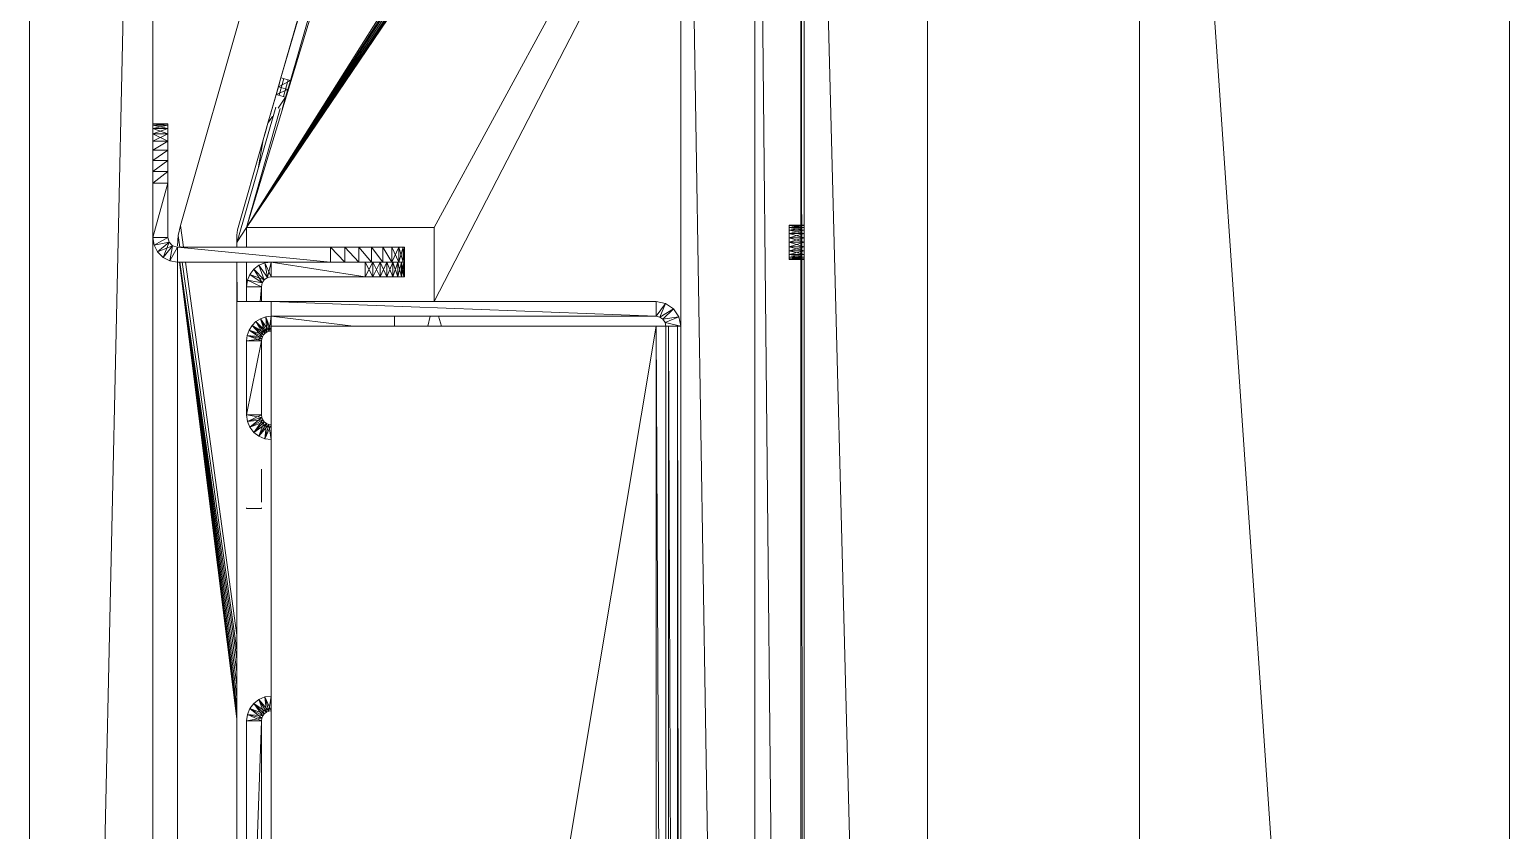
# Model space of a CAD drawing. Header units: millimetres. Extents: x 90978 to 295199, y -4084 to 97293.
# Drawn here: x 183926.4 to 184226.4, y 18643.8 to 18806.1 of the extents above; entities that cross this region are included whole.
import ezdxf

# ---------------------------------------------------------------- set-up
doc = ezdxf.new("R2010")
doc.units = ezdxf.units.MM
doc.header["$MEASUREMENT"] = 0
doc.layers.get('0').update_dxf_attribs({"linetype": 'CONTINUOUS'})
doc.layers.add('G-IMPT', color=8, linetype='CONTINUOUS', lineweight=9)

# ---------------------------------------------------------------- blocks, each defined once
blk = doc.blocks.new('Synergy Type 3 - Desk Type 3_dwg_Family - 607669-310583-_3D_-768213-Level 0')
at = {"layer": 'G-IMPT'}
for p, q in [((-532.43, -394.75), (-572.76, -383.23)), ((-532.43, -394.75), (-572.49, -383.02)), ((-531.88, -392.82), (-570.76, -381.72)), ((-531.88, -392.82), (-532.43, -394.75)), ((-531.88, -392.82), (-528.48, -393.8)), ((-530.59, -395.27), (-531.88, -392.82)), ((-531.88, -392.82), (-530.04, -393.35)), ((-530.59, -395.27), (-532.43, -394.75)), ((-529.03, -395.72), (-532.43, -394.75)), ((-529.03, -395.72), (-532.43, -394.75)), ((-529.03, -395.72), (-532.43, -394.75)), ((-529.03, -395.72), (-532.43, -394.75)), ((-529.03, -395.72), (-532.43, -394.75)), ((-529.03, -395.72), (-532.43, -394.75)), ((-530.59, -395.27), (-530.04, -393.35)), ((-523.19, -397.39), (-530.59, -395.27)), ((-530.59, -395.27), (-529.03, -395.72)), ((-530.04, -393.35), (-529.03, -395.72)), ((-530.04, -393.35), (-528.48, -393.8)), ((-529.03, -395.72), (-528.48, -393.8)), ((-523.19, -397.39), (-529.03, -395.72)), ((-526.04, -394.49), (-528.48, -393.8)), ((-526.27, -395.3), (-528.48, -393.8)), ((-523.19, -397.39), (-524.53, -396.48)), ((-523.19, -397.39), (-521.63, -397.83)), ((-519.8, -398.36), (-523.19, -397.39)), ((-521.63, -397.83), (-523.19, -397.39)), ((-521.63, -397.83), (-523.19, -397.39)), ((-519.8, -398.36), (-523.19, -397.39)), ((-521.63, -397.83), (-519.8, -398.36)), ((-519.8, -398.36), (-501.59, -403.56)), ((-519.8, -398.36), (-513.92, -399.38)), ((-487.06, -401.71), (-495.06, -401.71)), ((-500.5, -403.71), (-501.59, -403.56)), ((-501.59, -403.56), (-500.5, -403.71)), ((-501.59, -403.56), (-500.5, -403.71)), ((-498.06, -403.7), (-500.5, -403.71)), ((-498.06, -403.71), (-500.5, -403.71)), ((-487.06, -403.66), (-495.06, -403.69)), ((-487.06, -403.71), (-495.06, -403.71))]:
    blk.add_line(p, q, dxfattribs=at)
blk = doc.blocks.new('Synergy Type 3 - Desk Type 3_dwg_Family - 609077-310585-_3D_-768214-Level 0')
at = {"layer": 'G-IMPT'}
for p, q in [((-502.48, -415.13), (-614.53, -383.12)), ((-402.45, -403.71), (-495.06, -415.3)), ((-403.25, -403.71), (-495.06, -415.3)), ((-404.79, -403.71), (-495.06, -415.29)), ((-406.9, -403.71), (-495.06, -415.28)), ((-409.38, -403.71), (-495.06, -415.27)), ((-411.99, -403.71), (-495.06, -415.25)), ((-419.42, -403.71), (-495.06, -414.11)), ((-416.36, -403.71), (-495.06, -414.81)), ((-414.54, -403.71), (-495.06, -415.24)), ((-498.06, -414.53), (-502.48, -415.13)), ((-502.48, -415.13), (-500.44, -415.57)), ((-498.06, -415.23), (-500.44, -415.57)), ((-500.44, -415.57), (-498.36, -415.71)), ((-495.06, -415.71), (-3.06, -415.71))]:
    blk.add_line(p, q, dxfattribs=at)
blk = doc.blocks.new('Synergy Type 3 - Desk Type 3_dwg_Family - 633481-310595-_3D_-768219-Level 0')
at = {"layer": 'G-IMPT'}
for p, q in [((-484.06, -396.71), (-484.06, -371.71)), ((-484.06, -371.71), (-482.06, -371.71)), ((-484.06, -396.71), (-482.06, -380.04)), ((-484.06, -396.71), (-483.93, -397.82)), ((-483.93, -397.82), (-484.06, -396.71)), ((-482.06, -396.71), (-484.06, -396.71)), ((-481.01, -397.16), (-484.06, -396.71)), ((-483.93, -397.82), (-484.06, -396.71)), ((-481.06, -396.71), (-483.93, -397.82)), ((-481.01, -397.16), (-483.93, -397.82)), ((-481.01, -397.16), (-483.93, -397.82)), ((-480.86, -397.58), (-483.93, -397.82)), ((-483.56, -398.88), (-483.93, -397.82)), ((-483.56, -398.88), (-483.93, -397.82)), ((-483.56, -398.88), (-483.93, -397.82)), ((-481.01, -397.16), (-483.56, -398.88)), ((-480.86, -397.58), (-483.56, -398.88)), ((-480.86, -397.58), (-483.56, -398.88)), ((-480.62, -397.96), (-483.56, -398.88)), ((-482.97, -399.83), (-483.56, -398.88)), ((-482.97, -399.83), (-483.56, -398.88)), ((-482.97, -399.83), (-483.56, -398.88)), ((-480.86, -397.58), (-482.97, -399.83)), ((-480.62, -397.96), (-482.97, -399.83)), ((-480.62, -397.96), (-482.97, -399.83)), ((-480.3, -398.28), (-482.97, -399.83)), ((-480.62, -397.96), (-482.17, -400.62)), ((-480.3, -398.28), (-482.17, -400.62)), ((-480.3, -398.28), (-482.17, -400.62)), ((-479.92, -398.51), (-482.17, -400.62)), ((-480.3, -398.28), (-481.23, -401.22)), ((-479.92, -398.51), (-481.23, -401.22)), ((-479.92, -398.51), (-481.23, -401.22)), ((-479.5, -398.66), (-481.23, -401.22)), ((-481.06, -396.71), (-481.01, -397.16)), ((-481.06, -396.71), (-481.01, -397.16)), ((-481.06, -396.71), (-481.01, -397.16)), ((-481.01, -397.16), (-480.86, -397.58)), ((-481.01, -397.16), (-480.86, -397.58)), ((-481.01, -397.16), (-480.86, -397.58)), ((-480.86, -397.58), (-480.62, -397.96)), ((-480.86, -397.58), (-480.62, -397.96)), ((-480.86, -397.58), (-480.62, -397.96)), ((-480.62, -397.96), (-480.3, -398.28)), ((-480.62, -397.96), (-480.3, -398.28)), ((-480.62, -397.96), (-480.3, -398.28)), ((-480.3, -398.28), (-479.92, -398.51)), ((-480.3, -398.28), (-479.92, -398.51)), ((-480.3, -398.28), (-479.92, -398.51)), ((-479.92, -398.51), (-480.17, -401.59)), ((-479.5, -398.66), (-480.17, -401.59)), ((-479.5, -398.66), (-480.17, -401.59)), ((-479.06, -398.71), (-480.17, -401.59)), ((-479.92, -398.51), (-479.5, -398.66)), ((-479.92, -398.51), (-479.5, -398.66)), ((-479.92, -398.51), (-479.5, -398.66)), ((-479.5, -398.66), (-479.06, -398.71)), ((-479.5, -398.66), (-479.06, -398.71)), ((-479.5, -398.66), (-479.06, -401.71)), ((-479.5, -398.66), (-479.06, -398.71)), ((-479.06, -398.71), (-464.06, -398.71)), ((-479.06, -398.71), (-464.06, -401.71)), ((-479.06, -398.71), (-479.06, -401.71)), ((-464.06, -398.71), (-463.54, -398.64)), ((-464.06, -398.71), (-463.54, -398.64)), ((-464.06, -398.71), (-463.54, -398.64)), ((-463.54, -398.64), (-464.06, -401.71)), ((-464.06, -398.71), (-464.06, -401.71)), ((-464.06, -398.71), (-462.76, -401.54)), ((-463.54, -398.64), (-463.06, -398.44)), ((-463.54, -398.64), (-463.06, -398.44)), ((-463.54, -398.64), (-463.06, -398.44)), ((-463.54, -398.64), (-461.56, -401.04)), ((-463.54, -398.64), (-462.76, -401.54)), ((-463.54, -398.64), (-462.76, -401.54)), ((-463.06, -398.44), (-462.64, -398.13)), ((-463.06, -398.44), (-462.64, -398.13)), ((-463.06, -398.44), (-462.64, -398.13)), ((-463.06, -398.44), (-460.52, -400.25)), ((-463.06, -398.44), (-461.56, -401.04)), ((-463.06, -398.44), (-461.56, -401.04)), ((-463.06, -398.44), (-462.76, -401.54)), ((-462.64, -398.13), (-462.32, -397.71)), ((-462.64, -398.13), (-462.32, -397.71)), ((-462.64, -398.13), (-462.32, -397.71)), ((-462.64, -398.13), (-459.73, -399.21)), ((-462.64, -398.13), (-460.52, -400.25)), ((-462.64, -398.13), (-460.52, -400.25)), ((-462.64, -398.13), (-461.56, -401.04)), ((-462.32, -397.71), (-462.12, -397.23)), ((-462.32, -397.71), (-462.12, -397.23)), ((-462.32, -397.71), (-462.12, -397.23)), ((-462.32, -397.71), (-459.23, -398.01)), ((-462.32, -397.71), (-459.73, -399.21)), ((-462.32, -397.71), (-459.73, -399.21)), ((-462.32, -397.71), (-460.52, -400.25)), ((-462.12, -397.23), (-462.06, -396.71)), ((-462.12, -397.23), (-462.06, -396.71)), ((-462.12, -397.23), (-459.06, -396.71)), ((-462.12, -397.23), (-462.06, -396.71)), ((-462.12, -397.23), (-459.23, -398.01)), ((-462.12, -397.23), (-459.23, -398.01)), ((-462.12, -397.23), (-459.73, -399.21)), ((-462.06, -396.71), (-459.23, -398.01)), ((-459.23, -398.01), (-459.73, -399.21)), ((-459.23, -398.01), (-459.73, -399.21)), ((-459.23, -398.01), (-459.73, -399.21)), ((-459.06, -396.71), (-459.23, -398.01)), ((-459.06, -396.71), (-459.23, -398.01)), ((-459.06, -396.71), (-459.23, -398.01)), ((-406.89, -398.01), (-407.06, -396.71)), ((-406.89, -398.01), (-407.06, -396.71)), ((-403.99, -397.23), (-407.06, -396.71)), ((-406.89, -398.01), (-407.06, -396.71)), ((-404.06, -396.71), (-406.89, -398.01)), ((-403.99, -397.23), (-406.89, -398.01)), ((-403.99, -397.23), (-406.89, -398.01)), ((-403.79, -397.71), (-406.89, -398.01)), ((-406.39, -399.21), (-406.89, -398.01)), ((-406.39, -399.21), (-406.89, -398.01)), ((-406.39, -399.21), (-406.89, -398.01)), ((-403.99, -397.23), (-406.39, -399.21)), ((-403.79, -397.71), (-406.39, -399.21)), ((-403.79, -397.71), (-406.39, -399.21)), ((-403.47, -398.13), (-406.39, -399.21)), ((-403.79, -397.71), (-405.59, -400.25)), ((-403.47, -398.13), (-405.59, -400.25)), ((-403.47, -398.13), (-405.59, -400.25)), ((-403.06, -398.44), (-405.59, -400.25)), ((-403.47, -398.13), (-404.56, -401.04)), ((-403.06, -398.44), (-404.56, -401.04)), ((-403.06, -398.44), (-404.56, -401.04)), ((-402.57, -398.64), (-404.56, -401.04)), ((-404.06, -396.71), (-403.99, -397.23)), ((-404.06, -396.71), (-403.99, -397.23)), ((-404.06, -396.71), (-403.99, -397.23)), ((-403.99, -397.23), (-403.79, -397.71)), ((-403.99, -397.23), (-403.79, -397.71)), ((-403.99, -397.23), (-403.79, -397.71)), ((-403.79, -397.71), (-403.47, -398.13)), ((-403.79, -397.71), (-403.47, -398.13)), ((-403.79, -397.71), (-403.47, -398.13)), ((-403.47, -398.13), (-403.06, -398.44)), ((-403.47, -398.13), (-403.06, -398.44)), ((-403.47, -398.13), (-403.06, -398.44)), ((-403.06, -398.44), (-403.35, -401.54)), ((-402.57, -398.64), (-403.35, -401.54)), ((-402.57, -398.64), (-403.35, -401.54)), ((-402.06, -398.71), (-403.35, -401.54)), ((-403.06, -398.44), (-402.57, -398.64)), ((-403.06, -398.44), (-402.57, -398.64)), ((-403.06, -398.44), (-402.57, -398.64)), ((-402.57, -398.64), (-402.06, -398.71)), ((-402.57, -398.64), (-402.06, -398.71)), ((-402.57, -398.64), (-402.06, -401.71)), ((-402.57, -398.64), (-402.06, -398.71)), ((-402.06, -398.71), (-315.16, -398.71)), ((-402.06, -398.71), (-315.16, -401.71)), ((-402.06, -398.71), (-402.06, -401.71)), ((-482.17, -400.62), (-482.97, -399.83)), ((-482.17, -400.62), (-482.97, -399.83)), ((-482.17, -400.62), (-482.97, -399.83)), ((-481.23, -401.22), (-482.17, -400.62)), ((-481.23, -401.22), (-482.17, -400.62)), ((-481.23, -401.22), (-482.17, -400.62)), ((-480.17, -401.59), (-481.23, -401.22)), ((-480.17, -401.59), (-481.23, -401.22)), ((-480.17, -401.59), (-481.23, -401.22)), ((-479.06, -401.71), (-480.17, -401.59)), ((-479.06, -401.71), (-480.17, -401.59)), ((-479.06, -401.71), (-480.17, -401.59)), ((-464.06, -401.71), (-479.06, -401.71)), ((-462.76, -401.54), (-464.06, -401.71)), ((-462.76, -401.54), (-464.06, -401.71)), ((-462.76, -401.54), (-464.06, -401.71)), ((-461.56, -401.04), (-462.76, -401.54)), ((-461.56, -401.04), (-462.76, -401.54)), ((-461.56, -401.04), (-462.76, -401.54)), ((-460.52, -400.25), (-461.56, -401.04)), ((-460.52, -400.25), (-461.56, -401.04)), ((-460.52, -400.25), (-461.56, -401.04)), ((-459.73, -399.21), (-460.52, -400.25)), ((-459.73, -399.21), (-460.52, -400.25)), ((-459.73, -399.21), (-460.52, -400.25)), ((-405.59, -400.25), (-406.39, -399.21)), ((-405.59, -400.25), (-406.39, -399.21)), ((-405.59, -400.25), (-406.39, -399.21)), ((-404.56, -401.04), (-405.59, -400.25)), ((-404.56, -401.04), (-405.59, -400.25)), ((-404.56, -401.04), (-405.59, -400.25)), ((-403.35, -401.54), (-404.56, -401.04)), ((-403.35, -401.54), (-404.56, -401.04)), ((-403.35, -401.54), (-404.56, -401.04)), ((-402.06, -401.71), (-403.35, -401.54)), ((-402.06, -401.71), (-403.35, -401.54)), ((-402.06, -401.71), (-403.35, -401.54)), ((-315.16, -401.71), (-402.06, -401.71))]:
    blk.add_line(p, q, dxfattribs=at)
blk = doc.blocks.new('Synergy Type 3 - Desk Type 3_dwg_Family - 641585-310597-_3D_-768220-Level 0')
at = {"layer": 'G-IMPT'}
for p, q in [((240.94, -263.71), (-739.06, -263.71)), ((240.94, -263.71), (-739.06, -288.71)), ((-739.06, -288.71), (240.94, -288.71)), ((-289.06, -288.71), (-724.06, -288.71)), ((-210.81, -288.71), (-724.06, -288.71)), ((-724.06, -289.34), (225.94, -288.71)), ((225.94, -289.34), (-724.06, -289.34)), ((225.94, -289.34), (-709.06, -298.71)), ((-502.56, -291.71), (-502.56, -288.71)), ((-502.44, -288.71), (-502.56, -288.71)), ((-502.56, -288.71), (-502.44, -288.71)), ((-502.44, -291.71), (-502.56, -288.71)), ((-502.56, -291.71), (-502.44, -288.71)), ((-502.44, -291.71), (-502.44, -288.71)), ((-502.09, -291.71), (-502.44, -288.71)), ((-502.44, -291.71), (-502.09, -288.71)), ((-502.44, -291.71), (-502.44, -288.71)), ((-502.09, -291.71), (-502.09, -288.71)), ((-501.53, -291.71), (-502.09, -288.71)), ((-502.09, -291.71), (-501.53, -288.71)), ((-502.09, -291.71), (-502.09, -288.71)), ((-501.53, -291.71), (-500.81, -288.71)), ((-501.53, -291.71), (-501.53, -288.71)), ((-501.53, -291.71), (-501.53, -288.71)), ((-501.53, -288.71), (-500.81, -291.71)), ((-500.81, -291.71), (-499.96, -288.71)), ((-500.81, -291.71), (-500.81, -288.71)), ((-499.96, -291.71), (-500.81, -288.71)), ((-500.81, -288.71), (-500.81, -291.71)), ((-499.96, -291.71), (-499.06, -288.71)), ((-499.96, -291.71), (-499.96, -288.71)), ((-499.96, -291.71), (-499.96, -288.71)), ((-499.06, -291.71), (-499.96, -288.71)), ((-499.06, -291.71), (-498.15, -288.71)), ((-499.06, -291.71), (-499.06, -288.71)), ((-499.06, -291.71), (-499.06, -288.71)), ((-498.15, -291.71), (-499.06, -288.71)), ((-498.15, -291.71), (-497.31, -288.71)), ((-498.15, -291.71), (-498.15, -288.71)), ((-498.15, -291.71), (-498.15, -288.71)), ((-497.31, -291.71), (-498.15, -288.71)), ((-497.31, -291.71), (-496.58, -288.71)), ((-497.31, -291.71), (-497.31, -288.71)), ((-497.31, -291.71), (-497.31, -288.71)), ((-496.58, -291.71), (-497.31, -288.71)), ((-496.58, -291.71), (-496.02, -288.71)), ((-496.58, -291.71), (-496.58, -288.71)), ((-496.02, -291.71), (-496.58, -288.71)), ((-496.58, -291.71), (-496.58, -288.71)), ((-495.68, -291.71), (-496.02, -288.71)), ((-496.02, -291.71), (-496.02, -288.71)), ((-495.68, -288.71), (-496.02, -291.71)), ((-496.02, -291.71), (-496.02, -288.71)), ((-495.56, -288.71), (-495.68, -288.71)), ((-495.56, -288.71), (-495.68, -288.71)), ((-495.56, -291.71), (-495.68, -288.71)), ((-495.68, -291.71), (-495.56, -288.71)), ((-495.68, -291.71), (-495.68, -288.71)), ((-495.68, -291.71), (-495.68, -288.71)), ((-495.56, -291.71), (-495.56, -288.71)), ((-502.44, -291.71), (-502.56, -291.71)), ((-502.56, -291.71), (-502.44, -291.71)), ((-495.56, -291.71), (-502.56, -291.71)), ((-499.96, -291.71), (-502.56, -291.71)), ((-502.56, -291.71), (-499.06, -291.71)), ((-502.56, -291.71), (-498.15, -291.71)), ((-502.56, -291.71), (-495.68, -291.71)), ((-502.56, -291.71), (-496.02, -291.71)), ((-502.56, -291.71), (-497.31, -291.71)), ((-502.56, -291.71), (-496.58, -291.71)), ((-502.44, -291.71), (-502.09, -291.71)), ((-502.44, -291.71), (-502.09, -291.71)), ((-495.56, -291.71), (-502.44, -291.71)), ((-502.44, -291.71), (-499.96, -291.71)), ((-501.53, -291.71), (-502.09, -291.71)), ((-502.09, -291.71), (-501.53, -291.71)), ((-495.56, -291.71), (-502.09, -291.71)), ((-499.96, -291.71), (-502.09, -291.71)), ((-499.96, -291.71), (-501.53, -291.71)), ((-501.53, -291.71), (-500.81, -291.71)), ((-500.81, -291.71), (-501.53, -291.71)), ((-495.56, -291.71), (-501.53, -291.71)), ((-499.96, -291.71), (-500.81, -291.71)), ((-499.96, -291.71), (-500.81, -291.71)), ((-495.56, -291.71), (-500.81, -291.71)), ((-499.96, -291.71), (-499.06, -291.71)), ((-499.96, -291.71), (-499.06, -291.71)), ((-495.56, -291.71), (-499.96, -291.71)), ((-498.15, -291.71), (-499.06, -291.71)), ((-499.06, -291.71), (-498.15, -291.71)), ((-495.56, -291.71), (-499.06, -291.71)), ((-497.31, -291.71), (-498.15, -291.71)), ((-498.15, -291.71), (-497.31, -291.71)), ((-495.56, -291.71), (-498.15, -291.71)), ((-496.58, -291.71), (-497.31, -291.71)), ((-497.31, -291.71), (-496.58, -291.71)), ((-495.56, -291.71), (-497.31, -291.71)), ((-496.58, -291.71), (-495.68, -291.71)), ((-496.58, -291.71), (-496.02, -291.71)), ((-496.02, -291.71), (-496.58, -291.71)), ((-495.56, -291.71), (-496.58, -291.71)), ((-495.68, -291.71), (-496.02, -291.71)), ((-495.68, -291.71), (-496.02, -291.71)), ((-495.56, -291.71), (-495.68, -291.71)), ((-495.56, -291.71), (-495.68, -291.71)), ((210.94, -298.71), (-710.55, -313.71)), ((210.94, -298.71), (-709.06, -298.71)), ((-482.06, -313.71), (-710.55, -313.71))]:
    blk.add_line(p, q, dxfattribs=at)
blk = doc.blocks.new('Synergy Type 3 - Desk Type 3_dwg_Family - 677673-310599-_3D_-768221-Level 0')
at = {"layer": 'G-IMPT'}
for p, q in [((-485.59, -315.18), (-483.97, -314.09)), ((-482.06, -313.71), (-483.97, -314.09)), ((-483.97, -314.09), (-482.82, -316.86)), ((-483.97, -314.09), (-483.47, -317.3)), ((-482.06, -313.71), (-482.82, -316.86)), ((-482.06, -314.38), (-482.06, -313.71)), ((-16.06, -313.71), (-482.06, -313.71)), ((-482.06, -314.38), (-16.06, -313.71)), ((-482.06, -316.21), (-482.06, -314.38)), ((-482.06, -316.21), (-16.06, -314.38)), ((-16.06, -314.38), (-482.06, -314.38)), ((-486.68, -316.8), (-487.06, -318.71)), ((-486.68, -316.8), (-485.59, -315.18)), ((-486.68, -316.8), (-483.9, -317.95)), ((-486.68, -316.8), (-484.06, -318.71)), ((-485.59, -315.18), (-483.47, -317.3)), ((-485.59, -315.18), (-483.9, -317.95)), ((-484.06, -318.71), (-483.9, -317.95)), ((-483.9, -317.95), (-484.06, -318.71)), ((-484.06, -318.71), (-483.9, -317.95)), ((-483.47, -317.3), (-483.9, -317.95)), ((-483.47, -317.3), (-483.9, -317.95)), ((-483.47, -317.3), (-483.9, -317.95)), ((-482.82, -316.86), (-483.47, -317.3)), ((-482.82, -316.86), (-483.47, -317.3)), ((-482.82, -316.86), (-483.47, -317.3)), ((-482.06, -316.71), (-482.82, -316.86)), ((-482.06, -318.71), (-482.06, -316.21)), ((-482.06, -318.71), (-16.06, -316.21)), ((-16.06, -316.21), (-482.06, -316.21)), ((-16.06, -316.71), (-482.06, -316.71)), ((-482.06, -316.98), (-482.06, -316.71)), ((-487.06, -318.71), (-487.06, -396.71)), ((-487.06, -318.71), (-484.06, -318.71)), ((-484.06, -318.71), (-487.06, -396.71)), ((-484.06, -318.71), (-484.06, -371.71)), ((-482.06, -396.71), (-482.06, -318.71)), ((-16.06, -396.71), (-482.06, -318.71)), ((-482.06, -318.71), (-16.06, -318.71)), ((-484.06, -396.71), (-487.06, -396.71)), ((-482.06, -396.71), (-16.06, -396.71)), ((-481.04, -396.71), (-482.06, -396.71))]:
    blk.add_line(p, q, dxfattribs=at)
blk = doc.blocks.new('Synergy Type 3 - Desk Type 3_dwg_Family - 678409-310601-_3D_-768222-Level 0')
at = {"layer": 'G-IMPT'}
for p, q in [((325.94, -145.71), (-824.06, -145.71)), ((325.94, -145.71), (-766.06, -220.71)), ((-766.06, -220.71), (267.94, -220.71))]:
    blk.add_line(p, q, dxfattribs=at)
blk = doc.blocks.new('Synergy Type 3 - Desk Type 3_dwg_Family - 680513-310603-_3D_-768223-Level 0')
at = {"layer": 'G-IMPT'}
for p, q in [((-502.06, -401.71), (-641.63, -313.71)), ((-502.06, -401.71), (-639.96, -313.71)), ((-502.06, -401.71), (-638.19, -313.71)), ((-502.06, -401.71), (-636.43, -313.71)), ((-502.06, -401.71), (-634.79, -313.71)), ((-502.06, -401.71), (-633.37, -313.71)), ((-502.06, -401.71), (-632.24, -313.71)), ((-502.06, -363.71), (-594.04, -313.71)), ((-487.06, -363.71), (-583.85, -313.71)), ((-484.06, -362.82), (-482.06, -362.23)), ((-487.06, -363.71), (-502.06, -363.71)), ((-502.06, -363.71), (-502.06, -401.71)), ((-484.06, -364.47), (-482.06, -364.97)), ((-502.06, -401.71), (-570.26, -381.08)), ((-532.26, -394.14), (-528.86, -395.12)), ((-528.61, -394.22), (-532.01, -393.26)), ((-526.42, -395.81), (-499.18, -403.6)), ((-502.06, -401.71), (-526.16, -394.91)), ((-487.06, -396.71), (-487.06, -403.71)), ((-502.06, -401.71), (-498.06, -401.71)), ((-502.06, -401.71), (-499.18, -403.6)), ((-499.18, -403.6), (-498.77, -403.68)), ((-498.36, -403.71), (-498.77, -403.68)), ((-498.77, -403.68), (-498.36, -403.71)), ((-498.36, -403.71), (-498.77, -403.68)), ((-487.06, -403.71), (-328.16, -403.71))]:
    blk.add_line(p, q, dxfattribs=at)
blk = doc.blocks.new('Synergy Type 3 - Desk Type 3_dwg_Family - 683377-310607-_3D_-768225-Level 0')
at = {"layer": 'G-IMPT'}
for p, q in [((-495.06, -369.71), (-492.06, -369.71)), ((-495.06, -369.71), (-495.06, -369.87)), ((-495.06, -369.87), (-495.06, -369.71)), ((-492.06, -369.71), (-495.06, -369.71)), ((-495.06, -372.24), (-495.06, -369.71)), ((-495.06, -372.24), (-495.06, -369.71)), ((-495.06, -372.24), (-495.06, -369.71)), ((-495.06, -372.24), (-495.06, -369.71)), ((-495.06, -372.24), (-495.06, -369.71)), ((-495.06, -372.24), (-495.06, -369.71)), ((-492.06, -369.87), (-495.06, -369.71)), ((-492.06, -369.71), (-495.06, -369.71)), ((-495.06, -369.87), (-492.06, -369.71)), ((-495.06, -369.71), (-495.06, -372.24)), ((-495.06, -369.71), (-495.06, -372.24)), ((-495.06, -369.71), (-495.06, -372.24)), ((-495.06, -369.87), (-495.06, -370.32)), ((-495.06, -370.32), (-495.06, -369.87)), ((-495.06, -372.24), (-495.06, -369.87)), ((-492.06, -369.87), (-495.06, -369.87)), ((-495.06, -369.87), (-492.06, -370.32)), ((-495.06, -370.32), (-492.06, -369.87)), ((-492.06, -369.87), (-495.06, -369.87)), ((-495.06, -369.87), (-495.06, -372.24)), ((-495.06, -369.87), (-495.06, -372.24)), ((-495.06, -370.32), (-495.06, -371.06)), ((-495.06, -371.06), (-495.06, -370.32)), ((-495.06, -372.24), (-495.06, -370.32)), ((-492.06, -370.32), (-495.06, -370.32)), ((-495.06, -370.32), (-492.06, -371.06)), ((-495.06, -371.06), (-492.06, -370.32)), ((-492.06, -370.32), (-495.06, -370.32)), ((-495.06, -370.32), (-495.06, -372.24)), ((-495.06, -371.06), (-495.06, -372.05)), ((-495.06, -372.05), (-495.06, -371.06)), ((-495.06, -372.24), (-495.06, -371.06)), ((-492.06, -371.06), (-495.06, -371.06)), ((-495.06, -371.06), (-492.06, -372.05)), ((-495.06, -372.05), (-492.06, -371.06)), ((-492.06, -371.06), (-495.06, -371.06)), ((-495.06, -371.06), (-495.06, -372.24)), ((-492.06, -369.87), (-492.06, -369.71)), ((-492.06, -369.87), (-492.06, -369.71)), ((-492.06, -377.71), (-492.06, -369.71)), ((-492.06, -377.71), (-492.06, -369.71)), ((-492.06, -377.71), (-492.06, -369.71)), ((-492.06, -377.71), (-492.06, -369.71)), ((-492.06, -377.71), (-492.06, -369.71)), ((-492.06, -369.71), (-492.06, -377.71)), ((-492.06, -369.71), (-492.06, -377.71)), ((-492.06, -369.71), (-492.06, -377.71)), ((-492.06, -369.71), (-492.06, -377.71)), ((-492.06, -369.87), (-492.06, -370.32)), ((-492.06, -370.32), (-492.06, -369.87)), ((-492.06, -377.71), (-492.06, -369.87)), ((-492.06, -377.71), (-492.06, -369.87)), ((-492.06, -369.87), (-492.06, -377.71)), ((-492.06, -370.32), (-492.06, -371.06)), ((-492.06, -371.06), (-492.06, -370.32)), ((-492.06, -377.71), (-492.06, -370.32)), ((-492.06, -370.32), (-492.06, -377.71)), ((-492.06, -371.06), (-492.06, -372.05)), ((-492.06, -372.05), (-492.06, -371.06)), ((-492.06, -377.71), (-492.06, -371.06)), ((-492.06, -371.06), (-492.06, -377.71)), ((-492.06, -372.05), (-495.06, -372.05)), ((-495.06, -372.05), (-492.06, -373.27)), ((-495.06, -373.27), (-492.06, -372.05)), ((-492.06, -372.05), (-495.06, -372.05)), ((-492.06, -373.27), (-495.06, -373.27)), ((-495.06, -373.27), (-492.06, -374.65)), ((-495.06, -374.65), (-492.06, -373.27)), ((-492.06, -373.27), (-495.06, -373.27)), ((-492.06, -374.65), (-495.06, -374.65)), ((-495.06, -374.65), (-492.06, -376.15)), ((-495.06, -376.15), (-492.06, -374.65)), ((-492.06, -374.65), (-495.06, -374.65)), ((-492.06, -372.05), (-492.06, -373.27)), ((-492.06, -373.27), (-492.06, -372.05)), ((-492.06, -377.71), (-492.06, -372.05)), ((-492.06, -372.05), (-492.06, -377.71)), ((-492.06, -373.27), (-492.06, -374.65)), ((-492.06, -374.65), (-492.06, -373.27)), ((-492.06, -377.71), (-492.06, -373.27)), ((-492.06, -373.27), (-492.06, -377.71)), ((-492.06, -374.65), (-492.06, -376.15)), ((-492.06, -376.15), (-492.06, -374.65)), ((-492.06, -377.71), (-492.06, -374.65)), ((-492.06, -374.65), (-492.06, -377.71)), ((-492.06, -376.15), (-495.06, -376.15)), ((-495.06, -376.15), (-492.06, -377.71)), ((-492.06, -376.15), (-495.06, -377.71)), ((-492.06, -376.15), (-495.06, -376.15)), ((-495.06, -377.71), (-492.06, -377.71)), ((-492.06, -377.71), (-495.06, -396.71)), ((-492.06, -376.15), (-492.06, -377.71)), ((-492.06, -376.15), (-492.06, -377.71)), ((-492.06, -377.71), (-492.06, -376.15)), ((-492.06, -377.71), (-492.06, -376.15)), ((-492.06, -376.15), (-492.06, -377.71)), ((-492.06, -376.15), (-492.06, -377.71)), ((-492.06, -377.71), (-492.06, -396.71)), ((-495.06, -396.71), (-494.89, -398.01)), ((-495.06, -396.71), (-494.89, -398.01)), ((-491.9, -397.48), (-495.06, -396.71)), ((-492.06, -396.71), (-495.06, -396.71)), ((-495.06, -396.71), (-494.89, -398.01)), ((-492.06, -396.71), (-494.89, -398.01)), ((-491.9, -397.48), (-494.89, -398.01)), ((-491.9, -397.48), (-494.89, -398.01)), ((-494.89, -398.01), (-494.39, -399.21)), ((-494.89, -398.01), (-494.39, -399.21)), ((-494.89, -398.01), (-494.39, -399.21)), ((-491.9, -397.48), (-494.39, -399.21)), ((-491.9, -397.48), (-494.39, -399.21)), ((-491.47, -398.13), (-494.39, -399.21)), ((-491.47, -398.13), (-494.39, -399.21)), ((-491.47, -398.13), (-493.59, -400.25)), ((-491.47, -398.13), (-493.59, -400.25)), ((-490.82, -398.56), (-493.59, -400.25)), ((-491.47, -398.13), (-492.56, -401.04)), ((-490.82, -398.56), (-492.56, -401.04)), ((-490.82, -398.56), (-492.56, -401.04)), ((-492.06, -396.71), (-491.9, -397.48)), ((-491.9, -397.48), (-492.06, -396.71)), ((-491.9, -397.48), (-492.06, -396.71)), ((-491.47, -398.13), (-491.9, -397.48)), ((-491.47, -398.13), (-491.9, -397.48)), ((-491.47, -398.13), (-491.9, -397.48)), ((-490.82, -398.56), (-491.47, -398.13)), ((-490.82, -398.56), (-491.47, -398.13)), ((-490.82, -398.56), (-491.47, -398.13)), ((-490.82, -398.56), (-491.35, -401.54)), ((-490.82, -398.56), (-491.35, -401.54)), ((-490.06, -398.71), (-491.35, -401.54)), ((-490.06, -398.71), (-491.35, -401.54)), ((-490.06, -398.71), (-490.82, -398.56)), ((-490.06, -398.71), (-490.82, -398.56)), ((-490.06, -398.71), (-490.82, -398.56)), ((-487.06, -398.71), (-490.06, -398.71)), ((-487.06, -398.95), (-490.06, -398.71)), ((-490.06, -398.71), (-490.06, -401.71)), ((-446.4, -398.71), (-453.06, -398.71)), ((-446.4, -398.71), (-453.06, -398.71)), ((-451.5, -398.71), (-453.06, -398.71)), ((-447.4, -398.71), (-448.61, -398.71)), ((-446.4, -398.71), (-447.4, -398.71)), ((-445.21, -398.71), (-445.06, -398.71)), ((-445.06, -401.71), (-445.06, -398.71)), ((-494.39, -399.21), (-493.59, -400.25)), ((-494.39, -399.21), (-493.59, -400.25)), ((-494.39, -399.21), (-493.59, -400.25)), ((-493.59, -400.25), (-492.56, -401.04)), ((-493.59, -400.25), (-492.56, -401.04)), ((-493.59, -400.25), (-492.56, -401.04)), ((-492.56, -401.04), (-491.35, -401.54)), ((-492.56, -401.04), (-491.35, -401.54)), ((-492.56, -401.04), (-491.35, -401.54)), ((-490.06, -401.71), (-491.35, -401.54)), ((-491.35, -401.54), (-490.06, -401.71)), ((-491.35, -401.54), (-490.06, -401.71)), ((-487.06, -401.71), (-490.06, -401.71)), ((-445.06, -401.71), (-445.21, -401.71))]:
    blk.add_line(p, q, dxfattribs=at)
blk = doc.blocks.new('Synergy Type 3 - Desk Type 3_dwg_Family - 687609-310611-_3D_-768227-Level 0')
at = {"layer": 'G-IMPT'}
for p, q in [((325.94, -420.71), (-824.06, -420.71)), ((325.94, -445.71), (-824.06, -420.71)), ((-824.06, -445.71), (325.94, -445.71))]:
    blk.add_line(p, q, dxfattribs=at)
blk = doc.blocks.new('Synergy Type 3 - Desk Type 3_dwg_Family - 690721-310613-_3D_-768228-Level 0')
at = {"layer": 'G-IMPT'}
for p, q in [((-498.06, -370), (-498.06, -369.71)), ((-495.06, -369.71), (-498.06, -369.71)), ((-498.06, -370), (-498.06, -369.71)), ((-498.06, -369.71), (-495.06, -369.71)), ((-498.06, -370), (-495.06, -369.71)), ((-498.06, -369.71), (-495.06, -369.71)), ((-498.06, -369.71), (-498.06, -372.24)), ((-498.06, -369.71), (-498.06, -372.24)), ((-498.06, -369.71), (-498.06, -372.24)), ((-498.06, -369.71), (-498.06, -372.24)), ((-495.06, -370), (-498.06, -369.71)), ((-498.06, -369.71), (-498.06, -372.24)), ((-498.06, -369.71), (-498.06, -372.24)), ((-498.06, -370), (-498.06, -370.85)), ((-498.06, -370.85), (-498.06, -370)), ((-498.06, -370), (-495.06, -370)), ((-498.06, -370), (-498.06, -372.24)), ((-498.06, -370), (-498.06, -372.24)), ((-495.06, -370), (-498.06, -370.85)), ((-495.06, -370.85), (-498.06, -370)), ((-498.06, -370), (-495.06, -370)), ((-498.06, -370), (-498.06, -372.24)), ((-498.06, -370), (-498.06, -372.24)), ((-498.06, -370.85), (-498.06, -372.24)), ((-498.06, -372.24), (-498.06, -370.85)), ((-498.06, -370.85), (-495.06, -370.85)), ((-498.06, -370.85), (-498.06, -372.24)), ((-495.06, -370.85), (-498.06, -372.24)), ((-495.06, -372.24), (-498.06, -370.85)), ((-498.06, -370.85), (-495.06, -370.85)), ((-498.06, -370.85), (-498.06, -372.24)), ((-495.06, -369.71), (-495.06, -370)), ((-495.06, -370), (-495.06, -369.71)), ((-495.06, -369.71), (-495.06, -372.24)), ((-495.06, -369.71), (-495.06, -372.24)), ((-495.06, -369.71), (-495.06, -372.24)), ((-495.06, -369.71), (-495.06, -372.24)), ((-495.06, -369.71), (-495.06, -372.24)), ((-495.06, -369.71), (-495.06, -372.24)), ((-495.06, -370), (-495.06, -370.85)), ((-495.06, -370.85), (-495.06, -370)), ((-495.06, -370), (-495.06, -372.24)), ((-495.06, -370), (-495.06, -372.24)), ((-495.06, -370), (-495.06, -372.24)), ((-495.06, -370), (-495.06, -372.24)), ((-495.06, -370), (-495.06, -372.24)), ((-495.06, -370.85), (-495.06, -372.24)), ((-495.06, -372.24), (-495.06, -370.85)), ((-495.06, -370.85), (-495.06, -372.24)), ((-495.06, -370.85), (-495.06, -372.24)), ((-498.06, -372.24), (-498.06, -374.11)), ((-498.06, -372.24), (-495.06, -372.24)), ((-495.06, -372.24), (-498.06, -374.11)), ((-498.06, -374.11), (-498.06, -376.38)), ((-498.06, -374.11), (-495.06, -374.11)), ((-495.06, -374.11), (-498.06, -376.38)), ((-495.06, -372.24), (-495.06, -374.11)), ((-495.06, -374.11), (-495.06, -376.38)), ((-498.06, -376.38), (-498.06, -378.97)), ((-498.06, -376.38), (-495.06, -376.38)), ((-495.06, -376.38), (-498.06, -378.97)), ((-495.06, -376.38), (-495.06, -378.97)), ((-498.06, -378.97), (-498.06, -381.79)), ((-498.06, -378.97), (-495.06, -378.97)), ((-495.06, -378.97), (-498.06, -381.79)), ((-495.06, -378.97), (-495.06, -381.79)), ((-498.06, -381.79), (-498.06, -384.71)), ((-498.06, -381.79), (-495.06, -381.79)), ((-495.06, -381.79), (-498.06, -384.71)), ((-495.06, -381.79), (-495.06, -384.71)), ((-498.06, -384.71), (-498.06, -415.71)), ((-498.06, -384.71), (-495.06, -384.71)), ((-495.06, -384.71), (-498.06, -415.71)), ((-495.06, -384.71), (-495.06, -415.71)), ((-499.06, -417.44), (-498.32, -416.71)), ((-499.06, -417.44), (-498.32, -416.71)), ((-499.06, -417.44), (-498.32, -416.71)), ((-498.32, -416.71), (-498.06, -415.71)), ((-498.32, -416.71), (-498.06, -415.71)), ((-498.32, -416.71), (-498.06, -415.71)), ((-498.32, -416.71), (-495.3, -417.26)), ((-498.32, -416.71), (-496.01, -418.65)), ((-498.32, -416.71), (-495.3, -417.26)), ((-498.32, -416.71), (-496.01, -418.65)), ((-498.32, -416.71), (-497.12, -419.76)), ((-498.06, -415.71), (-495.3, -417.26)), ((-498.06, -415.71), (-495.3, -417.26)), ((-498.06, -415.71), (-495.06, -415.71)), ((-495.3, -417.26), (-495.06, -415.71)), ((-495.06, -415.71), (-495.3, -417.26)), ((-495.3, -417.26), (-495.06, -415.71)), ((-522.83, -417.71), (-523.06, -417.71)), ((-523.06, -420.71), (-523.06, -417.71)), ((-523.06, -417.71), (-523.06, -420.71)), ((-523.06, -417.71), (-522.83, -417.71)), ((-519.54, -417.71), (-523.06, -417.71)), ((-519.54, -417.71), (-523.06, -417.71)), ((-519.54, -417.71), (-523.06, -417.71)), ((-519.54, -417.71), (-523.06, -417.71)), ((-519.54, -417.71), (-523.06, -417.71)), ((-522.83, -417.71), (-523.06, -420.71)), ((-523.06, -417.71), (-523.06, -420.71)), ((-523.06, -417.71), (-519.54, -417.71)), ((-523.06, -417.71), (-519.54, -417.71)), ((-522.83, -420.71), (-523.06, -417.71)), ((-522.14, -417.71), (-522.83, -417.71)), ((-522.83, -417.71), (-522.14, -417.71)), ((-519.54, -417.71), (-522.83, -417.71)), ((-519.54, -417.71), (-522.83, -417.71)), ((-519.54, -417.71), (-522.83, -417.71)), ((-522.14, -417.71), (-522.83, -420.71)), ((-522.83, -420.71), (-522.83, -417.71)), ((-522.83, -420.71), (-522.83, -417.71)), ((-522.83, -417.71), (-522.14, -420.71)), ((-522.83, -417.71), (-519.54, -417.71)), ((-521.03, -417.71), (-522.14, -417.71)), ((-522.14, -417.71), (-521.03, -417.71)), ((-519.54, -417.71), (-522.14, -417.71)), ((-521.03, -417.71), (-522.14, -420.71)), ((-522.14, -420.71), (-522.14, -417.71)), ((-522.14, -420.71), (-522.14, -417.71)), ((-522.14, -417.71), (-521.03, -420.71)), ((-522.14, -417.71), (-519.54, -417.71)), ((-519.54, -417.71), (-521.03, -417.71)), ((-521.03, -417.71), (-519.54, -417.71)), ((-519.54, -417.71), (-521.03, -417.71)), ((-519.54, -417.71), (-521.03, -417.71)), ((-519.54, -417.71), (-521.03, -420.71)), ((-521.03, -420.71), (-521.03, -417.71)), ((-521.03, -420.71), (-521.03, -417.71)), ((-521.03, -417.71), (-519.54, -420.71)), ((-521.03, -417.71), (-519.54, -417.71)), ((-521.03, -417.71), (-519.54, -417.71)), ((-519.54, -417.71), (-517.72, -417.71)), ((-519.54, -420.71), (-519.54, -417.71)), ((-519.54, -417.71), (-517.72, -420.71)), ((-517.72, -417.71), (-515.65, -417.71)), ((-517.72, -420.71), (-517.72, -417.71)), ((-517.72, -417.71), (-515.65, -420.71)), ((-515.65, -417.71), (-513.4, -417.71)), ((-515.65, -420.71), (-515.65, -417.71)), ((-515.65, -417.71), (-513.4, -420.71)), ((-513.4, -417.71), (-511.06, -417.71)), ((-513.4, -420.71), (-513.4, -417.71)), ((-513.4, -417.71), (-511.06, -420.71)), ((-511.06, -417.71), (-500.06, -417.71)), ((-511.06, -420.71), (-511.06, -417.71)), ((-511.06, -417.71), (-500.06, -420.71)), ((-500.06, -417.71), (-499.06, -417.44)), ((-500.06, -417.71), (-499.06, -417.44)), ((-500.06, -417.71), (-499.06, -417.44)), ((-500.06, -417.71), (-500.06, -420.71)), ((-500.06, -417.71), (-498.51, -420.47)), ((-500.06, -417.71), (-498.51, -420.47)), ((-499.06, -417.44), (-496.01, -418.65)), ((-499.06, -417.44), (-497.12, -419.76)), ((-499.06, -417.44), (-498.51, -420.47)), ((-499.06, -417.44), (-497.12, -419.76)), ((-499.06, -417.44), (-498.51, -420.47)), ((-497.12, -419.76), (-498.51, -420.47)), ((-497.12, -419.76), (-498.51, -420.47)), ((-497.12, -419.76), (-498.51, -420.47)), ((-496.01, -418.65), (-497.12, -419.76)), ((-496.01, -418.65), (-497.12, -419.76)), ((-496.01, -418.65), (-497.12, -419.76)), ((-495.3, -417.26), (-496.01, -418.65)), ((-495.3, -417.26), (-496.01, -418.65)), ((-495.3, -417.26), (-496.01, -418.65)), ((-500.06, -420.71), (-498.51, -420.47)), ((-500.06, -420.71), (-498.51, -420.47)), ((-500.06, -420.71), (-498.51, -420.47))]:
    blk.add_line(p, q, dxfattribs=at)

msp = doc.modelspace()

# ---------------------------------------------------------------- block references
at = {"rotation": 270.0000000000001}
for name in ['Synergy Type 3 - Desk Type 3_dwg_Family - 687609-310611-_3D_-768227-Level 0', 'Synergy Type 3 - Desk Type 3_dwg_Family - 687609-310611-_3D_-768227-Level 0', 'Synergy Type 3 - Desk Type 3_dwg_Family - 678409-310601-_3D_-768222-Level 0', 'Synergy Type 3 - Desk Type 3_dwg_Family - 678409-310601-_3D_-768222-Level 0', 'Synergy Type 3 - Desk Type 3_dwg_Family - 680513-310603-_3D_-768223-Level 0', 'Synergy Type 3 - Desk Type 3_dwg_Family - 680513-310603-_3D_-768223-Level 0', 'Synergy Type 3 - Desk Type 3_dwg_Family - 641585-310597-_3D_-768220-Level 0', 'Synergy Type 3 - Desk Type 3_dwg_Family - 641585-310597-_3D_-768220-Level 0', 'Synergy Type 3 - Desk Type 3_dwg_Family - 609077-310585-_3D_-768214-Level 0', 'Synergy Type 3 - Desk Type 3_dwg_Family - 609077-310585-_3D_-768214-Level 0', 'Synergy Type 3 - Desk Type 3_dwg_Family - 607669-310583-_3D_-768213-Level 0', 'Synergy Type 3 - Desk Type 3_dwg_Family - 607669-310583-_3D_-768213-Level 0', 'Synergy Type 3 - Desk Type 3_dwg_Family - 690721-310613-_3D_-768228-Level 0', 'Synergy Type 3 - Desk Type 3_dwg_Family - 690721-310613-_3D_-768228-Level 0', 'Synergy Type 3 - Desk Type 3_dwg_Family - 683377-310607-_3D_-768225-Level 0', 'Synergy Type 3 - Desk Type 3_dwg_Family - 683377-310607-_3D_-768225-Level 0', 'Synergy Type 3 - Desk Type 3_dwg_Family - 677673-310599-_3D_-768221-Level 0', 'Synergy Type 3 - Desk Type 3_dwg_Family - 677673-310599-_3D_-768221-Level 0', 'Synergy Type 3 - Desk Type 3_dwg_Family - 633481-310595-_3D_-768219-Level 0', 'Synergy Type 3 - Desk Type 3_dwg_Family - 633481-310595-_3D_-768219-Level 0']:
    msp.add_blockref(name, (184372.09, 18263.95), dxfattribs=at)

doc.saveas('drawing.dxf')
